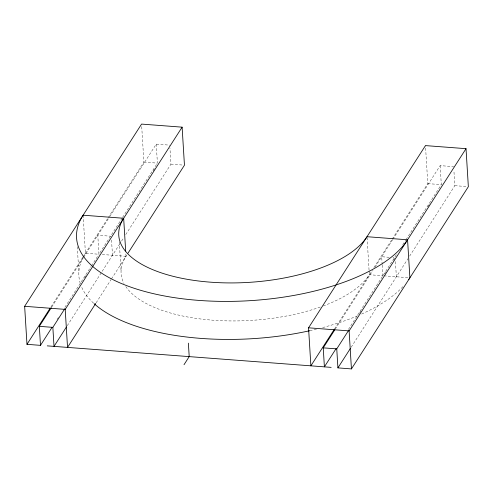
<?xml version="1.0" encoding="UTF-8"?>
<svg xmlns="http://www.w3.org/2000/svg" width="493" height="493" viewBox="0 0 493 493"><rect width="100%" height="100%" fill="white"/><g stroke="black" fill="none" stroke-linecap="round" stroke-linejoin="round"><path stroke-width="0.37" stroke-dasharray="2.46 1.85" d="M51.019 306.849L82.639 257.574M82.947 257.093L107.819 218.325M108.238 217.678L143.888 162.111L141.614 124.852M51.771 306.954L83.28 257.851M83.693 257.204L109.397 217.142M109.81 216.495L156.244 144.122L169.765 145.152M57.077 319.507L58.735 316.919M64.953 307.225L91.076 266.522M91.488 265.875L98.538 254.887M122.172 218.06L98.951 254.24L97.787 235.235L110.555 236.202M122.584 217.413L156.996 163.781M84.778 277.614L86.435 275.026M153.181 170.997L154.839 168.409M67.282 325.7L119.522 244.281M121.592 241.052L123.663 237.823M125.74 234.588L170.929 164.157L169.949 148.19M96.141 302.813L111.067 279.556M111.48 278.909L126.818 254.998M334.507 329.004L371.821 270.854M373.897 267.619L391.725 239.838M392.138 239.191L427.795 183.618L425.465 145.601M335.258 329.114L372.985 270.312M375.056 267.083L392.471 239.943M392.884 239.296L440.15 165.636L453.671 166.659M348.446 329.386L396.951 253.784M402.756 244.738L405.659 240.214M406.072 239.567L441.309 184.647L440.15 165.636M359.557 313.338L361.215 310.75M384.848 273.923L386.506 271.335M393.55 260.353L395.213 257.765L392.958 257.599M427.961 206.721L429.625 204.133M351.182 347.208L407.982 258.683M409.64 256.101L454.829 185.67L453.899 170.461M143.888 162.111L157.409 163.134L156.244 144.122M170.929 164.157L182.946 165.069M427.795 183.618L441.309 184.647M454.829 185.67L466.846 186.582M389.205 257.309L381.693 256.742L382.155 264.347M83.107 215.201L85.431 253.217L99.21 254.265M102.267 254.493L125.992 256.292A126.818 54.994 -3.5 0 0 123.965 283.432M323.205 305.968A126.818 54.994 -3.5 0 0 369.337 274.73L383.11 275.772M383.874 275.827L408.389 277.688M395.441 261.567L396.372 276.776M382.204 265.105L382.851 275.753M367.057 237.466L369.054 270.164M369.103 270.928L369.337 274.73M125.851 254.012L125.992 256.292M119.294 241.86L121.056 270.756M111.541 240.06L112.472 255.269M77.278 246.648L78.855 272.5M402.917 286.661A169.093 73.328 -3.5 0 1 361.579 314.059M357.616 315.785A169.093 73.328 -3.5 0 1 321.504 327.888M316.395 329.176A169.093 73.328 -3.5 0 1 309.696 330.735M93.534 303.14A169.093 73.328 -3.5 0 1 81.339 286.384M80.304 283.5A169.093 73.328 -3.5 0 1 85.431 253.217M320.277 307.028A126.818 54.994 -3.5 0 1 125.857 286.612"/><path stroke-width="0.74" d="M52.104 327.26L40.494 345.353L26.973 344.33L24.65 306.307L141.565 124.088L182.12 127.163L184.45 165.186L128.063 253.063M26.973 344.33L50.194 308.143M40.494 345.353L39.329 326.341L51.352 307.601M66.45 326.988L54.014 346.376L52.85 327.364L64.873 308.624M95.722 303.46L67.535 347.399L65.205 309.382L182.12 127.163M184.012 364.709L189.207 356.618L188.381 343.159M334.094 329.651L310.88 365.837L308.55 327.814L425.465 145.601L466.027 148.67L468.35 186.693L351.435 368.912L337.915 367.883L336.756 348.878L348.36 330.785M336.004 348.767L324.394 366.86L323.235 347.848L334.846 329.762M351.435 368.912L349.112 330.889L466.027 148.67M337.915 367.883L350.357 348.502M407.569 239.783L367.008 236.708A126.818 54.994 -3.5 0 1 210.264 282.156A126.818 54.994 -3.5 0 1 123.663 218.27L83.107 215.201A169.093 73.328 -3.5 0 0 198.574 300.379A169.093 73.328 -3.5 0 0 407.569 239.783L409.893 277.799A169.093 73.328 -3.5 0 1 408.777 279.469M24.65 306.307L65.205 309.382M308.55 327.814L349.112 330.889M39.329 326.341L52.85 327.364M323.235 347.848L336.756 348.878M47.254 345.864L331.154 367.371M123.663 218.27L125.666 250.968M309.696 330.735A169.093 73.328 -3.5 0 1 94.126 303.676"/></g></svg>
